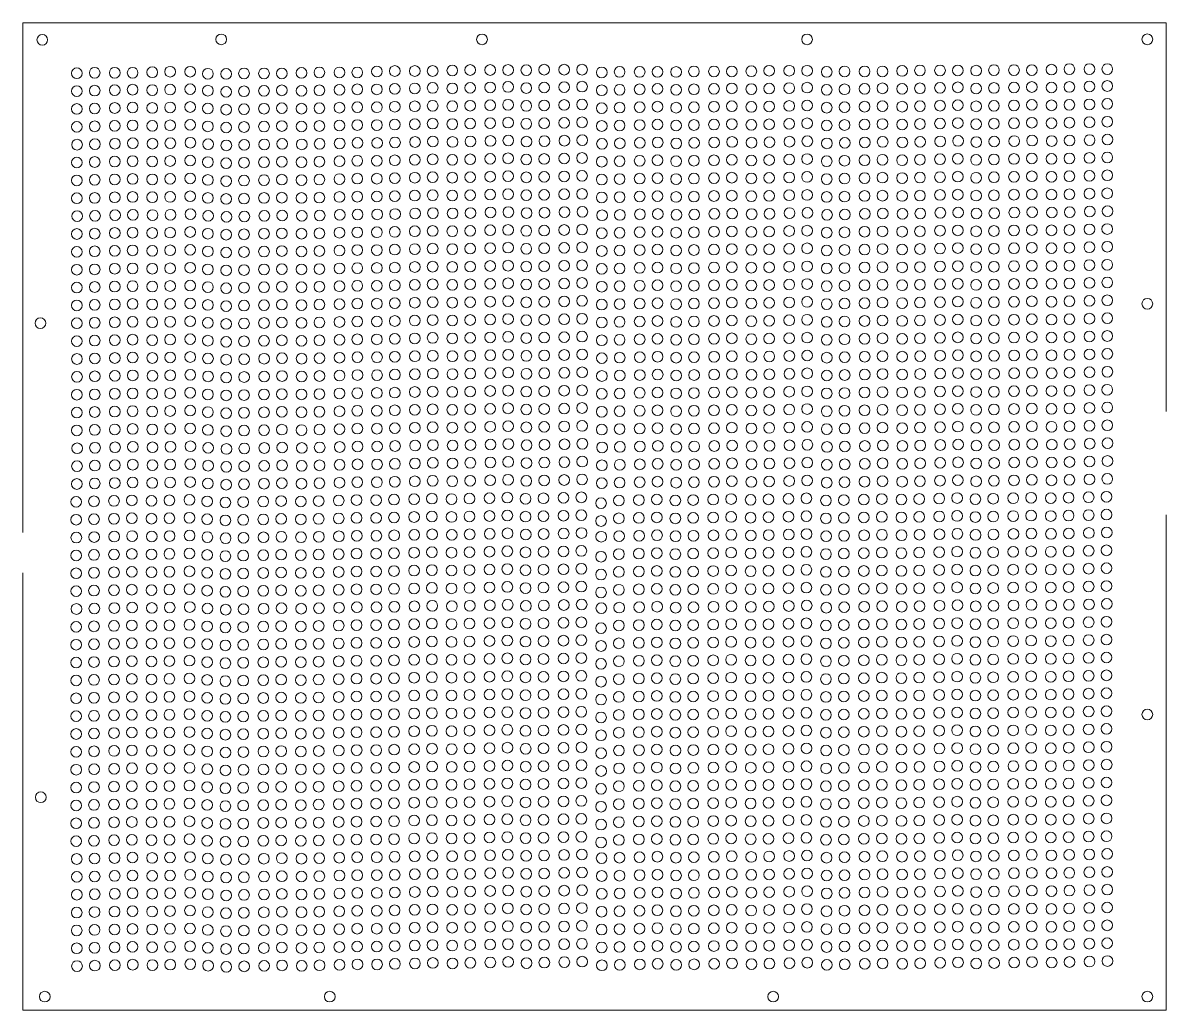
# Model space of a CAD drawing. Header units: millimetres. Extents: x 10 to 330, y 2 to 279.
import ezdxf

# ---------------------------------------------------------------- set-up
doc = ezdxf.new("R2010")
doc.units = ezdxf.units.MM

msp = doc.modelspace()

# ---------------------------------------------------------------- linework, layer by layer
at = {"color": 7, "linetype": 'Continuous', "lineweight": 18}
for p, q in [((10.2, 278.7), (10.2, 144.17)), ((10.2, 278.7), (330.2, 278.7)), ((330.2, 278.7), (330.2, 169.85)), ((10.2, 144.17), (10.2, 136.02)), ((330.2, 140.94), (330.2, 2.27)), ((10.2, 2.27), (10.2, 124.73)), ((10.2, 2.27), (330.2, 2.27))]:
    msp.add_line(p, q, dxfattribs=at)
for centre in [(15.64, 273.96), (65.72, 274.08), (138.72, 274.08), (229.69, 274.08), (324.94, 274.09), (25.31, 264.59), (30.31, 264.73), (35.92, 264.73), (40.92, 264.73), (46.42, 264.87), (51.42, 265.02), (57.02, 265.02), (61.99, 264.45), (67.1, 264.4), (72.1, 264.54), (77.7, 264.54), (82.7, 264.54), (88.2, 264.68), (93.2, 264.82), (98.81, 264.82), (103.81, 264.82), (109.3, 265.08), (114.3, 265.22), (119.9, 265.22), (124.9, 265.22), (130.4, 265.36), (135.4, 265.5), (141.01, 265.5), (146.01, 265.5), (151.11, 265.45), (156.11, 265.59), (161.72, 265.59), (166.72, 265.59), (172.23, 264.82), (177.23, 264.97), (182.84, 264.97), (187.84, 264.97), (193.04, 264.95), (198.04, 265.1), (203.65, 265.1), (208.65, 265.1), (214.1, 265.16), (219.1, 265.3), (224.71, 265.3), (229.71, 265.3), (235.2, 264.96), (240.2, 265.1), (245.8, 265.1), (250.8, 265.1), (256.3, 265.24), (261.3, 265.38), (266.91, 265.38), (271.91, 265.38), (277.01, 265.33), (282.01, 265.47), (287.62, 265.47), (292.62, 265.47), (298.12, 265.61), (303.12, 265.75), (308.73, 265.75), (313.73, 265.75), (313.73, 261.02), (25.31, 259.59), (30.31, 259.73), (35.92, 259.86), (40.92, 260), (46.42, 259.87), (51.42, 260.02), (57.02, 260.14), (61.99, 259.72), (67.1, 259.4), (72.1, 259.54), (77.7, 259.66), (82.7, 259.81), (88.2, 259.68), (93.2, 259.82), (98.81, 259.95), (103.81, 260.09), (109.3, 260.08), (114.3, 260.22), (119.9, 260.34), (124.9, 260.49), (130.4, 260.36), (135.4, 260.5), (141.01, 260.63), (146.01, 260.77), (151.11, 260.45), (156.11, 260.59), (161.72, 260.71), (166.72, 260.85), (172.23, 259.82), (177.23, 259.97), (182.84, 260.09), (187.84, 260.23), (193.04, 259.95), (198.04, 260.1), (203.65, 260.22), (208.65, 260.36), (214.1, 260.16), (219.1, 260.3), (224.71, 260.43), (229.71, 260.57), (235.2, 259.96), (240.2, 260.1), (245.8, 260.23), (250.8, 260.37), (256.3, 260.24), (261.3, 260.38), (266.91, 260.51), (271.91, 260.65), (277.01, 260.33), (282.01, 260.47), (287.62, 260.59), (292.62, 260.74), (298.12, 260.61), (303.12, 260.75), (308.73, 260.87), (25.31, 254.59), (30.31, 254.73), (35.92, 254.86), (40.92, 255), (46.42, 254.87), (51.42, 255.02), (57.02, 255.14), (61.99, 254.72), (72.1, 254.54), (77.7, 254.66), (82.7, 254.81), (88.2, 254.68), (93.2, 254.82), (98.81, 254.95), (103.81, 255.09), (109.3, 255.08), (114.3, 255.22), (119.9, 255.34), (124.9, 255.49), (130.4, 255.36), (135.4, 255.5), (141.01, 255.63), (146.01, 255.77), (151.11, 255.45), (156.11, 255.59), (161.72, 255.71), (166.72, 255.85), (172.23, 254.82), (177.23, 254.97), (182.84, 255.09), (187.84, 255.23), (193.04, 254.95), (198.04, 255.1), (203.65, 255.22), (208.65, 255.36), (214.1, 255.16), (219.1, 255.3), (224.71, 255.43), (229.71, 255.57), (235.2, 254.96), (240.2, 255.1), (245.8, 255.23), (250.8, 255.37), (256.3, 255.24), (261.3, 255.38), (266.91, 255.51), (271.91, 255.65), (277.01, 255.33), (282.01, 255.47), (287.62, 255.59), (292.62, 255.74), (298.12, 255.61), (303.12, 255.75), (308.73, 255.87), (313.73, 256.02), (67.1, 254.4), (25.31, 249.59), (30.31, 249.73), (35.92, 249.86), (40.92, 250), (46.42, 249.87), (51.42, 250.02), (57.02, 250.14), (61.99, 249.72), (67.1, 249.4), (72.1, 249.54), (77.7, 249.66), (82.7, 249.81), (88.2, 249.68), (93.2, 249.82), (98.81, 249.95), (103.81, 250.09), (109.3, 250.08), (114.3, 250.22), (119.9, 250.34), (124.9, 250.49), (130.4, 250.36), (135.4, 250.5), (141.01, 250.63), (146.01, 250.77), (151.11, 250.45), (156.11, 250.59), (161.72, 250.71), (166.72, 250.85), (172.23, 249.82), (177.23, 249.97), (182.84, 250.09), (187.84, 250.23), (193.04, 249.95), (198.04, 250.1), (203.65, 250.22), (208.65, 250.36), (214.1, 250.16), (219.1, 250.3), (224.71, 250.43), (229.71, 250.57), (235.2, 249.96), (240.2, 250.1), (245.8, 250.23), (250.8, 250.37), (256.3, 250.24), (261.3, 250.38), (266.91, 250.51), (271.91, 250.65), (277.01, 250.33), (282.01, 250.47), (287.62, 250.59), (292.62, 250.74), (298.12, 250.61), (303.12, 250.75), (308.73, 250.87), (313.73, 251.02), (40.98, 245), (51.48, 245.02), (57.09, 245.14), (98.87, 244.95), (103.87, 245.09), (109.36, 245.08), (114.36, 245.22), (119.97, 245.34), (124.97, 245.49), (130.47, 245.36), (135.47, 245.5), (141.07, 245.63), (146.07, 245.77), (151.18, 245.45), (156.18, 245.59), (161.78, 245.71), (166.78, 245.85), (177.3, 244.97), (182.9, 245.09), (187.9, 245.23), (193.1, 244.95), (198.1, 245.1), (203.71, 245.22), (208.71, 245.36), (214.17, 245.16), (219.17, 245.3), (224.77, 245.43), (229.77, 245.57), (235.26, 244.96), (240.26, 245.1), (245.86, 245.23), (250.86, 245.37), (256.36, 245.24), (261.36, 245.38), (266.97, 245.51), (271.97, 245.65), (277.07, 245.33), (282.07, 245.47), (287.68, 245.59), (292.68, 245.74), (298.18, 245.61), (303.18, 245.75), (308.79, 245.87), (313.79, 246.02), (25.37, 244.59), (30.37, 244.73), (35.98, 244.86), (46.48, 244.87), (62.06, 244.72), (67.16, 244.4), (72.16, 244.54), (77.77, 244.66), (82.77, 244.81), (88.27, 244.68), (93.27, 244.82), (172.3, 244.82), (25.31, 239.59), (30.31, 239.74), (35.92, 239.86), (40.92, 240), (46.42, 239.87), (51.42, 240.02), (57.02, 240.14), (61.99, 239.72), (67.1, 239.4), (72.1, 239.54), (77.7, 239.67), (82.7, 239.81), (88.2, 239.68), (93.2, 239.82), (98.81, 239.95), (103.81, 240.09), (109.3, 240.08), (114.3, 240.22), (119.9, 240.34), (124.9, 240.49), (130.4, 240.36), (135.4, 240.5), (141.01, 240.63), (146.01, 240.77), (151.11, 240.45), (156.11, 240.59), (161.72, 240.71), (166.72, 240.86), (172.23, 239.82), (177.23, 239.97), (182.84, 240.09), (187.84, 240.23), (193.04, 239.96), (198.04, 240.1), (203.65, 240.22), (208.65, 240.36), (214.1, 240.16), (219.1, 240.3), (224.71, 240.43), (229.71, 240.57), (235.2, 239.96), (240.2, 240.1), (245.8, 240.23), (250.8, 240.37), (256.3, 240.24), (261.3, 240.38), (266.91, 240.51), (271.91, 240.65), (277.01, 240.33), (282.01, 240.47), (287.62, 240.59), (292.62, 240.74), (298.12, 240.61), (303.12, 240.75), (308.73, 240.88), (313.73, 241.02), (119.9, 235.34), (124.9, 235.49), (130.4, 235.36), (135.4, 235.5), (141.01, 235.63), (146.01, 235.77), (151.11, 235.45), (156.11, 235.59), (161.72, 235.71), (166.72, 235.86), (208.65, 235.36), (219.1, 235.3), (224.71, 235.43), (229.71, 235.57), (250.8, 235.37), (261.3, 235.38), (266.91, 235.51), (271.91, 235.65), (277.01, 235.33), (282.01, 235.47), (287.62, 235.59), (292.62, 235.74), (298.12, 235.61), (303.12, 235.75), (308.73, 235.88), (313.73, 236.02), (25.31, 234.59), (30.31, 234.74), (35.92, 234.86), (40.92, 235), (46.42, 234.87), (51.42, 235.02), (57.02, 235.14), (61.99, 234.72), (67.1, 234.4), (72.1, 234.54), (77.7, 234.67), (82.7, 234.81), (88.2, 234.68), (93.2, 234.82), (98.81, 234.95), (103.81, 235.09), (109.3, 235.08), (114.3, 235.22), (172.23, 234.82), (177.23, 234.97), (182.84, 235.09), (187.84, 235.23), (193.04, 234.96), (198.04, 235.1), (203.65, 235.22), (214.1, 235.16), (235.2, 234.96), (240.2, 235.1), (245.8, 235.23), (256.3, 235.24), (25.31, 229.59), (30.31, 229.68), (35.92, 229.86), (40.92, 229.95), (46.42, 229.87), (51.42, 229.97), (57.02, 230.14), (61.99, 229.67), (67.1, 229.4), (72.1, 229.49), (77.7, 229.67), (82.7, 229.76), (88.2, 229.68), (93.2, 229.77), (98.81, 229.95), (103.81, 230.04), (109.3, 230.08), (114.3, 230.17), (119.9, 230.34), (124.9, 230.44), (130.4, 230.36), (135.4, 230.45), (141.01, 230.63), (146.01, 230.72), (151.11, 230.45), (156.11, 230.54), (161.72, 230.71), (166.72, 230.8), (172.23, 229.82), (177.23, 229.92), (182.84, 230.09), (187.84, 230.18), (193.04, 229.96), (198.04, 230.05), (203.65, 230.22), (208.64, 230.31), (214.1, 230.16), (219.1, 230.25), (224.71, 230.43), (229.71, 230.52), (235.2, 229.96), (240.2, 230.05), (245.8, 230.23), (250.8, 230.32), (256.3, 230.24), (261.3, 230.33), (266.91, 230.51), (271.91, 230.6), (277.01, 230.33), (282.01, 230.42), (287.62, 230.59), (292.62, 230.69), (298.12, 230.61), (303.12, 230.7), (308.73, 230.88), (313.72, 230.97), (146.1, 225.72), (161.81, 225.71), (166.81, 225.8), (303.21, 225.7), (308.82, 225.88), (313.81, 225.97), (25.4, 224.59), (30.4, 224.68), (36.01, 224.86), (41.01, 224.95), (46.51, 224.87), (51.51, 224.97), (57.11, 225.14), (62.08, 224.67), (67.19, 224.4), (72.19, 224.49), (77.79, 224.67), (82.79, 224.76), (88.29, 224.68), (93.29, 224.77), (98.9, 224.95), (103.9, 225.04), (109.39, 225.08), (114.39, 225.17), (119.99, 225.34), (124.99, 225.44), (130.49, 225.36), (135.49, 225.45), (141.1, 225.63), (151.2, 225.45), (156.2, 225.54), (172.32, 224.82), (177.32, 224.92), (182.93, 225.09), (187.93, 225.18), (193.13, 224.96), (198.13, 225.05), (203.74, 225.22), (208.73, 225.31), (214.2, 225.16), (219.19, 225.25), (224.8, 225.43), (229.8, 225.52), (235.29, 224.96), (240.29, 225.05), (245.89, 225.23), (250.89, 225.32), (256.39, 225.24), (261.39, 225.33), (267, 225.51), (272, 225.6), (277.1, 225.33), (282.1, 225.42), (287.71, 225.59), (292.71, 225.69), (298.21, 225.61), (25.31, 219.59), (30.31, 219.68), (35.92, 219.86), (40.92, 219.95), (46.42, 219.87), (51.42, 219.97), (57.02, 220.14), (61.99, 219.67), (67.1, 219.4), (72.1, 219.49), (77.7, 219.67), (82.7, 219.76), (88.2, 219.68), (93.2, 219.77), (98.81, 219.95), (103.81, 220.04), (109.3, 220.08), (114.3, 220.17), (119.9, 220.35), (124.9, 220.44), (130.4, 220.36), (135.4, 220.45), (141.01, 220.63), (146.01, 220.72), (151.11, 220.45), (156.11, 220.54), (161.72, 220.71), (166.72, 220.81), (172.23, 219.82), (177.23, 219.92), (182.84, 220.09), (187.84, 220.18), (193.04, 219.96), (198.04, 220.05), (203.65, 220.22), (208.64, 220.31), (214.1, 220.16), (219.1, 220.25), (224.71, 220.43), (229.71, 220.52), (235.2, 219.96), (240.2, 220.05), (245.8, 220.23), (250.8, 220.32), (256.3, 220.24), (261.3, 220.33), (266.91, 220.51), (271.91, 220.6), (277.01, 220.33), (282.01, 220.42), (287.62, 220.59), (292.62, 220.69), (298.12, 220.61), (303.12, 220.7), (308.73, 220.88), (313.72, 220.97), (25.31, 214.59), (30.31, 214.74), (35.92, 214.86), (40.92, 215), (46.42, 214.87), (51.42, 215.02), (57.02, 215.14), (61.99, 214.72), (67.1, 214.4), (72.1, 214.54), (77.7, 214.67), (82.7, 214.81), (88.2, 214.68), (93.2, 214.82), (98.81, 214.95), (103.81, 215.09), (109.3, 215.08), (114.3, 215.22), (119.9, 215.35), (124.9, 215.49), (130.4, 215.36), (135.4, 215.5), (141.01, 215.63), (146.01, 215.77), (151.11, 215.45), (156.11, 215.59), (161.72, 215.71), (166.72, 215.86), (172.23, 214.82), (177.23, 214.97), (182.84, 215.09), (187.84, 215.23), (193.04, 214.96), (198.04, 215.1), (203.65, 215.22), (208.65, 215.37), (214.1, 215.16), (219.1, 215.3), (224.71, 215.43), (229.71, 215.57), (235.2, 214.96), (240.2, 215.1), (245.8, 215.23), (250.8, 215.37), (256.3, 215.24), (261.3, 215.38), (266.91, 215.51), (271.91, 215.65), (277.01, 215.33), (282.01, 215.47), (287.62, 215.59), (292.62, 215.74), (298.12, 215.61), (303.12, 215.75), (308.73, 215.88), (313.73, 216.02), (35.92, 209.86), (40.92, 209.95), (46.42, 209.87), (51.42, 209.97), (57.02, 210.14), (82.7, 209.76), (93.2, 209.77), (98.81, 209.95), (103.81, 210.04), (109.3, 210.08), (114.3, 210.17), (119.9, 210.35), (124.9, 210.44), (130.4, 210.36), (135.4, 210.45), (141.01, 210.63), (146.01, 210.72), (151.11, 210.45), (156.11, 210.54), (161.72, 210.71), (166.72, 210.81), (172.23, 209.82), (177.23, 209.92), (182.84, 210.09), (187.84, 210.18), (193.04, 209.96), (198.04, 210.05), (203.65, 210.22), (208.64, 210.31), (214.1, 210.16), (219.1, 210.25), (224.71, 210.43), (229.71, 210.52), (235.2, 209.96), (240.2, 210.05), (245.8, 210.23), (250.8, 210.32), (256.3, 210.24), (261.3, 210.33), (266.91, 210.51), (271.91, 210.6), (277.01, 210.33), (282.01, 210.42), (287.62, 210.59), (292.62, 210.69), (298.12, 210.61), (303.12, 210.7), (308.73, 210.88), (313.72, 210.97), (25.31, 209.59), (30.31, 209.68), (61.99, 209.67), (67.1, 209.4), (72.1, 209.49), (77.7, 209.67), (88.2, 209.68), (25.31, 204.59), (30.31, 204.74), (35.92, 204.86), (40.92, 205), (46.42, 204.87), (51.42, 205.02), (57.02, 205.14), (61.99, 204.72), (67.1, 204.4), (72.1, 204.54), (77.7, 204.67), (82.7, 204.81), (88.2, 204.68), (93.2, 204.82), (98.81, 204.95), (103.81, 205.09), (109.3, 205.08), (114.3, 205.22), (119.9, 205.35), (124.9, 205.49), (130.4, 205.36), (135.4, 205.5), (141.01, 205.63), (146.01, 205.77), (151.11, 205.45), (156.11, 205.59), (161.72, 205.71), (166.72, 205.86), (172.23, 204.82), (177.23, 204.97), (182.84, 205.09), (187.84, 205.23), (193.04, 204.96), (198.04, 205.1), (203.65, 205.22), (208.65, 205.37), (214.1, 205.16), (219.1, 205.3), (224.71, 205.43), (229.71, 205.57), (235.2, 204.96), (240.2, 205.1), (245.8, 205.23), (250.8, 205.37), (256.3, 205.24), (261.3, 205.38), (266.91, 205.51), (271.91, 205.65), (277.01, 205.33), (282.01, 205.47), (287.62, 205.59), (292.62, 205.74), (298.12, 205.61), (303.12, 205.75), (308.73, 205.88), (313.73, 206.02), (57.02, 200.14), (114.3, 200.22), (119.9, 200.35), (124.9, 200.49), (130.4, 200.36), (135.4, 200.5), (141.01, 200.63), (146.01, 200.77), (151.11, 200.45), (156.11, 200.59), (161.72, 200.71), (166.72, 200.86), (187.84, 200.23), (203.65, 200.22), (208.65, 200.37), (214.1, 200.16), (219.1, 200.3), (224.71, 200.43), (229.71, 200.57), (240.2, 200.1), (245.8, 200.23), (250.8, 200.37), (256.3, 200.24), (261.3, 200.38), (266.91, 200.51), (271.91, 200.65), (277.01, 200.33), (282.01, 200.47), (287.62, 200.59), (292.62, 200.74), (298.12, 200.61), (303.12, 200.75), (308.73, 200.88), (313.73, 201.02), (25.31, 199.59), (30.31, 199.74), (35.92, 199.86), (40.92, 200), (46.42, 199.87), (51.42, 200.02), (61.99, 199.72), (67.1, 199.4), (72.1, 199.54), (77.7, 199.67), (82.7, 199.81), (88.2, 199.68), (93.2, 199.82), (98.81, 199.95), (103.81, 200.09), (109.3, 200.08), (172.23, 199.82), (177.23, 199.97), (182.84, 200.09), (193.04, 199.96), (198.04, 200.1), (235.2, 199.96), (324.94, 200.05), (15.11, 194.61), (25.31, 194.59), (30.31, 194.74), (35.92, 194.86), (40.92, 195), (46.42, 194.87), (51.42, 195.02), (57.02, 195.14), (61.99, 194.72), (67.1, 194.4), (72.1, 194.54), (77.7, 194.67), (82.7, 194.81), (88.2, 194.68), (93.2, 194.82), (98.81, 194.95), (103.81, 195.09), (109.3, 195.08), (114.3, 195.22), (119.9, 195.35), (124.9, 195.49), (130.4, 195.36), (135.4, 195.5), (141.01, 195.63), (146.01, 195.77), (151.11, 195.45), (156.11, 195.59), (161.72, 195.71), (166.72, 195.86), (172.23, 194.82), (177.23, 194.97), (182.84, 195.09), (187.84, 195.23), (193.04, 194.96), (198.04, 195.1), (203.65, 195.22), (208.65, 195.37), (214.1, 195.16), (219.1, 195.3), (224.71, 195.43), (229.71, 195.57), (235.2, 194.96), (240.2, 195.1), (245.8, 195.23), (250.8, 195.37), (256.3, 195.24), (261.3, 195.38), (266.91, 195.51), (271.91, 195.65), (277.01, 195.33), (282.01, 195.47), (287.62, 195.59), (292.62, 195.74), (298.12, 195.61), (303.12, 195.75), (308.73, 195.88), (313.73, 196.02), (135.4, 190.5), (141.01, 190.63), (146.01, 190.77), (156.11, 190.59), (161.72, 190.71), (166.72, 190.86), (229.71, 190.57), (266.91, 190.51), (271.91, 190.65), (287.62, 190.59), (292.62, 190.74), (298.12, 190.61), (303.12, 190.75), (308.73, 190.88), (313.73, 191.02), (25.31, 189.59), (30.31, 189.74), (35.92, 189.86), (40.92, 190), (46.42, 189.87), (51.42, 190.02), (57.02, 190.14), (61.99, 189.72), (67.1, 189.4), (72.1, 189.54), (77.7, 189.67), (82.7, 189.81), (88.2, 189.68), (93.2, 189.82), (98.81, 189.95), (103.81, 190.09), (109.3, 190.08), (114.3, 190.22), (119.9, 190.35), (124.9, 190.49), (130.4, 190.36), (151.11, 190.45), (172.23, 189.82), (177.23, 189.97), (182.84, 190.09), (187.84, 190.23), (193.04, 189.96), (198.04, 190.1), (203.65, 190.22), (208.65, 190.37), (214.1, 190.16), (219.1, 190.3), (224.71, 190.43), (235.2, 189.96), (240.2, 190.1), (245.8, 190.23), (250.8, 190.37), (256.3, 190.24), (261.3, 190.38), (277.01, 190.33), (282.01, 190.47), (25.34, 184.59), (30.34, 184.74), (35.94, 184.86), (40.94, 185), (46.44, 184.87), (51.44, 185.02), (57.05, 185.14), (62.02, 184.72), (67.12, 184.4), (72.12, 184.54), (77.73, 184.67), (82.73, 184.81), (88.23, 184.68), (93.23, 184.82), (98.83, 184.95), (103.83, 185.09), (109.32, 185.08), (114.32, 185.22), (119.93, 185.35), (124.93, 185.49), (130.43, 185.36), (135.43, 185.5), (141.03, 185.63), (146.03, 185.77), (151.14, 185.45), (156.14, 185.59), (161.74, 185.71), (166.74, 185.86), (172.26, 184.82), (177.26, 184.97), (182.87, 185.09), (187.87, 185.23), (193.06, 184.96), (198.06, 185.1), (203.67, 185.22), (208.67, 185.37), (214.13, 185.16), (219.13, 185.3), (224.74, 185.43), (229.74, 185.57), (235.22, 184.96), (240.22, 185.1), (245.83, 185.23), (250.83, 185.37), (256.33, 185.24), (261.33, 185.38), (266.93, 185.51), (271.93, 185.65), (277.04, 185.33), (282.04, 185.47), (287.64, 185.59), (292.64, 185.74), (298.14, 185.61), (303.14, 185.75), (308.75, 185.88), (313.75, 186.02), (313.76, 181.02), (25.35, 179.59), (30.35, 179.74), (35.96, 179.86), (40.96, 180), (46.46, 179.87), (51.46, 180.02), (57.06, 180.14), (62.03, 179.72), (67.13, 179.4), (72.13, 179.54), (77.74, 179.67), (82.74, 179.81), (88.24, 179.68), (93.24, 179.82), (98.85, 179.95), (103.85, 180.09), (109.34, 180.08), (114.34, 180.22), (119.94, 180.35), (124.94, 180.49), (130.44, 180.36), (135.44, 180.5), (141.05, 180.63), (146.05, 180.77), (151.15, 180.45), (156.15, 180.59), (161.76, 180.71), (166.76, 180.86), (172.27, 179.82), (177.27, 179.97), (182.88, 180.09), (187.88, 180.23), (193.08, 179.96), (198.08, 180.1), (203.68, 180.22), (208.68, 180.37), (214.14, 180.16), (219.14, 180.3), (224.75, 180.43), (229.75, 180.57), (235.23, 179.96), (240.23, 180.1), (245.84, 180.23), (250.84, 180.37), (256.34, 180.24), (261.34, 180.38), (266.95, 180.51), (271.95, 180.65), (277.05, 180.33), (282.05, 180.47), (287.66, 180.59), (292.66, 180.74), (298.16, 180.61), (303.16, 180.75), (308.76, 180.88), (25.31, 174.59), (30.31, 174.68), (35.92, 174.86), (40.92, 174.95), (46.42, 174.87), (51.42, 174.97), (57.02, 175.14), (61.99, 174.67), (77.7, 174.67), (82.7, 174.76), (88.2, 174.68), (93.2, 174.77), (98.81, 174.95), (103.81, 175.04), (109.3, 175.08), (114.3, 175.17), (119.9, 175.35), (124.9, 175.44), (130.4, 175.36), (135.4, 175.45), (141.01, 175.63), (146.01, 175.72), (151.11, 175.45), (156.11, 175.54), (161.72, 175.71), (166.72, 175.81), (172.23, 174.82), (177.23, 174.92), (182.84, 175.09), (187.84, 175.18), (193.04, 174.96), (198.04, 175.05), (203.65, 175.22), (208.64, 175.31), (214.1, 175.16), (219.1, 175.25), (224.71, 175.43), (229.71, 175.52), (235.2, 174.96), (240.2, 175.05), (245.8, 175.23), (250.8, 175.32), (256.3, 175.24), (261.3, 175.33), (266.91, 175.51), (271.91, 175.6), (277.01, 175.33), (282.01, 175.42), (287.62, 175.59), (292.62, 175.69), (298.12, 175.61), (303.12, 175.7), (308.73, 175.88), (313.72, 175.97), (67.1, 174.4), (72.1, 174.49), (25.31, 169.59), (30.31, 169.74), (35.92, 169.86), (40.92, 170), (46.42, 169.87), (51.42, 170.02), (57.02, 170.14), (61.99, 169.72), (67.1, 169.4), (72.1, 169.54), (77.7, 169.67), (82.7, 169.81), (88.2, 169.68), (93.2, 169.82), (98.81, 169.95), (103.81, 170.09), (109.3, 170.08), (114.3, 170.22), (119.9, 170.35), (124.9, 170.49), (130.4, 170.36), (135.4, 170.5), (141.01, 170.63), (146.01, 170.77), (151.11, 170.45), (156.11, 170.59), (161.72, 170.71), (166.72, 170.86), (172.23, 169.82), (177.23, 169.97), (182.84, 170.09), (187.84, 170.23), (193.04, 169.96), (198.04, 170.1), (203.65, 170.22), (208.65, 170.37), (214.1, 170.16), (219.1, 170.3), (224.71, 170.43), (229.71, 170.57), (235.2, 169.96), (240.2, 170.1), (245.8, 170.23), (250.8, 170.37), (256.3, 170.24), (261.3, 170.38), (266.91, 170.51), (271.91, 170.65), (277.01, 170.33), (282.01, 170.47), (287.62, 170.59), (292.62, 170.74), (298.12, 170.61), (303.12, 170.75), (308.73, 170.88), (313.73, 171.02), (40.93, 165), (51.43, 165.02), (57.03, 165.14), (98.82, 164.95), (103.82, 165.09), (109.31, 165.08), (114.31, 165.22), (119.91, 165.35), (124.91, 165.49), (130.41, 165.36), (135.41, 165.5), (141.02, 165.63), (146.02, 165.77), (151.12, 165.45), (156.12, 165.59), (161.73, 165.71), (166.73, 165.86), (177.24, 164.97), (182.85, 165.09), (187.85, 165.23), (193.05, 164.96), (198.05, 165.1), (203.65, 165.22), (208.65, 165.37), (214.11, 165.16), (219.11, 165.3), (224.72, 165.43), (229.72, 165.57), (235.21, 164.96), (240.21, 165.1), (245.81, 165.23), (250.81, 165.37), (256.31, 165.24), (261.31, 165.38), (266.92, 165.51), (271.92, 165.65), (277.02, 165.33), (282.02, 165.47), (287.63, 165.59), (292.63, 165.74), (298.13, 165.61), (303.13, 165.75), (308.73, 165.88), (313.73, 166.02), (25.32, 164.59), (30.32, 164.74), (35.93, 164.86), (46.43, 164.87), (62, 164.72), (67.11, 164.4), (72.11, 164.54), (77.71, 164.67), (82.71, 164.81), (88.21, 164.68), (93.21, 164.82), (172.24, 164.82), (25.39, 159.59), (30.39, 159.74), (36, 159.86), (41, 160), (46.5, 159.87), (51.5, 160.02), (57.11, 160.14), (62.08, 159.72), (67.18, 159.4), (72.18, 159.54), (77.78, 159.67), (82.78, 159.81), (88.28, 159.68), (93.28, 159.82), (98.89, 159.95), (103.89, 160.09), (109.38, 160.08), (114.38, 160.22), (119.99, 160.35), (124.99, 160.49), (130.49, 160.36), (135.49, 160.5), (141.09, 160.63), (146.09, 160.77), (151.2, 160.45), (156.2, 160.59), (161.8, 160.71), (166.8, 160.86), (172.32, 159.83), (177.32, 159.97), (182.92, 160.09), (187.92, 160.24), (193.12, 159.96), (198.12, 160.1), (203.73, 160.22), (208.73, 160.37), (214.19, 160.16), (219.19, 160.3), (224.79, 160.43), (229.79, 160.57), (235.28, 159.96), (240.28, 160.1), (245.88, 160.23), (250.88, 160.37), (256.38, 160.24), (261.38, 160.39), (266.99, 160.51), (271.99, 160.65), (277.09, 160.33), (282.09, 160.47), (287.7, 160.6), (292.7, 160.74), (298.2, 160.61), (303.2, 160.75), (308.81, 160.88), (313.81, 161.02), (119.95, 155.35), (124.95, 155.49), (130.45, 155.36), (135.45, 155.5), (141.06, 155.63), (146.06, 155.77), (151.16, 155.45), (156.16, 155.59), (161.77, 155.71), (166.77, 155.86), (208.69, 155.37), (219.15, 155.3), (224.76, 155.43), (229.76, 155.57), (250.85, 155.37), (261.35, 155.39), (266.96, 155.51), (271.96, 155.65), (277.06, 155.33), (282.06, 155.47), (287.66, 155.6), (292.66, 155.74), (298.16, 155.61), (303.16, 155.75), (308.77, 155.88), (313.77, 156.02), (25.36, 154.59), (30.36, 154.74), (35.96, 154.86), (40.96, 155), (46.46, 154.87), (51.46, 155.02), (57.07, 155.14), (62.04, 154.72), (67.14, 154.4), (72.14, 154.54), (77.75, 154.67), (82.75, 154.81), (88.25, 154.68), (93.25, 154.82), (98.86, 154.95), (103.86, 155.09), (109.34, 155.08), (114.34, 155.22), (172.28, 154.83), (177.28, 154.97), (182.89, 155.09), (187.89, 155.24), (193.08, 154.96), (198.08, 155.1), (203.69, 155.22), (214.15, 155.16), (235.24, 154.96), (240.24, 155.1), (245.85, 155.23), (256.35, 155.24), (25.31, 149.59), (30.31, 149.74), (35.92, 149.86), (40.92, 150), (46.42, 149.88), (51.42, 150.02), (57.02, 150.14), (61.99, 149.72), (67.1, 149.4), (72.1, 149.54), (77.7, 149.67), (82.7, 149.81), (88.2, 149.68), (93.2, 149.82), (98.81, 149.95), (103.81, 150.09), (109.3, 150.08), (114.3, 150.22), (119.9, 150.35), (124.9, 150.49), (130.4, 150.36), (135.4, 150.5), (141.01, 150.63), (146.01, 150.77), (151.11, 150.45), (156.11, 150.59), (161.72, 150.71), (166.72, 150.86), (172.23, 149.83), (177.23, 149.97), (182.84, 150.09), (187.84, 150.24), (193.04, 149.96), (198.04, 150.1), (203.65, 150.22), (208.65, 150.37), (214.1, 150.16), (219.1, 150.3), (224.71, 150.43), (229.71, 150.57), (235.2, 149.96), (240.2, 150.1), (245.8, 150.23), (250.8, 150.37), (256.3, 150.24), (261.3, 150.39), (266.91, 150.51), (271.91, 150.65), (277.01, 150.33), (282.01, 150.47), (287.62, 150.6), (292.62, 150.74), (298.12, 150.61), (303.12, 150.75), (308.73, 150.88), (313.73, 151.02), (145.81, 145.77), (161.52, 145.71), (166.52, 145.86), (292.41, 145.74), (302.91, 145.75), (308.52, 145.88), (313.52, 146.02), (25.11, 144.59), (30.11, 144.74), (35.71, 144.86), (40.71, 145), (46.21, 144.88), (51.21, 145.02), (56.82, 145.14), (61.79, 144.72), (66.89, 144.4), (71.89, 144.54), (77.5, 144.67), (82.5, 144.81), (88, 144.68), (93, 144.82), (98.61, 144.95), (103.61, 145.09), (109.09, 145.08), (114.09, 145.22), (119.7, 145.35), (124.7, 145.49), (130.2, 145.36), (135.2, 145.5), (140.81, 145.63), (150.91, 145.45), (155.91, 145.59), (172.03, 144.23), (177.03, 144.97), (182.64, 145.09), (187.64, 145.24), (192.83, 144.96), (197.83, 145.1), (203.44, 145.22), (208.44, 145.37), (213.9, 145.16), (218.9, 145.3), (224.51, 145.43), (229.51, 145.57), (234.99, 144.96), (239.99, 145.1), (245.6, 145.23), (250.6, 145.37), (256.1, 145.24), (261.1, 145.39), (266.7, 145.51), (271.7, 145.65), (276.81, 145.33), (281.81, 145.47), (287.41, 145.6), (297.91, 145.61), (25.11, 139.59), (30.11, 139.74), (35.71, 139.86), (40.71, 140), (46.21, 139.88), (51.21, 140.02), (56.82, 140.14), (61.79, 139.72), (66.89, 139.4), (71.89, 139.54), (77.5, 139.67), (82.5, 139.81), (88, 139.68), (93, 139.82), (98.61, 139.95), (103.61, 140.09), (109.09, 140.08), (114.09, 140.22), (119.7, 140.35), (124.7, 140.49), (130.2, 140.36), (135.2, 140.5), (140.81, 140.63), (145.81, 140.77), (150.91, 140.45), (155.91, 140.59), (161.52, 140.71), (166.52, 140.86), (177.03, 139.97), (182.64, 140.09), (187.64, 140.24), (192.83, 139.96), (197.83, 140.1), (203.44, 140.22), (208.44, 140.37), (213.9, 140.16), (218.9, 140.3), (224.51, 140.43), (229.51, 140.57), (234.99, 139.96), (239.99, 140.1), (245.6, 140.23), (250.6, 140.37), (256.1, 140.24), (261.1, 140.39), (266.7, 140.51), (271.7, 140.65), (276.81, 140.33), (281.81, 140.47), (287.41, 140.6), (292.41, 140.74), (297.91, 140.61), (302.91, 140.75), (308.52, 140.88), (313.52, 141.02), (172.03, 139.23), (25.17, 134.59), (30.17, 134.74), (35.78, 134.86), (40.78, 135), (46.28, 134.88), (51.28, 135.02), (56.88, 135.14), (61.85, 134.72), (66.95, 134.4), (71.95, 134.54), (77.56, 134.67), (82.56, 134.81), (88.06, 134.68), (93.06, 134.82), (98.67, 134.95), (103.67, 135.09), (109.15, 135.08), (114.15, 135.22), (119.76, 135.35), (124.76, 135.49), (130.26, 135.36), (135.26, 135.5), (140.87, 135.63), (145.87, 135.77), (150.97, 135.45), (155.97, 135.59), (161.58, 135.71), (166.58, 135.86), (172.09, 134.83), (177.09, 134.97), (182.7, 135.09), (187.7, 135.24), (192.9, 134.96), (197.9, 135.1), (203.5, 135.22), (208.5, 135.37), (213.96, 135.16), (218.96, 135.3), (224.57, 135.43), (229.57, 135.57), (235.05, 134.96), (240.05, 135.1), (245.66, 135.23), (250.66, 135.37), (256.16, 135.24), (261.16, 135.39), (266.77, 135.51), (271.77, 135.65), (276.87, 135.33), (281.87, 135.47), (287.48, 135.6), (292.48, 135.74), (297.98, 135.61), (302.98, 135.75), (308.58, 135.88), (313.58, 136.02), (30.11, 129.74), (35.71, 129.86), (40.71, 130), (46.21, 129.88), (51.21, 130.02), (56.82, 130.14), (61.79, 129.72), (82.5, 129.81), (93, 129.82), (98.61, 129.95), (103.61, 130.09), (109.09, 130.08), (114.09, 130.22), (119.7, 130.35), (124.7, 130.49), (130.2, 130.36), (135.2, 130.5), (140.81, 130.63), (145.81, 130.77), (150.91, 130.45), (155.91, 130.59), (161.52, 130.71), (166.52, 130.86), (177.03, 129.97), (182.64, 130.09), (187.64, 130.24), (192.83, 129.96), (197.83, 130.1), (203.44, 130.22), (208.44, 130.37), (213.9, 130.16), (218.9, 130.3), (224.51, 130.43), (229.51, 130.57), (234.99, 129.96), (239.99, 130.1), (245.6, 130.23), (250.6, 130.37), (256.1, 130.24), (261.1, 130.39), (266.7, 130.51), (271.7, 130.65), (276.81, 130.33), (281.81, 130.47), (287.41, 130.6), (292.41, 130.74), (297.91, 130.61), (302.91, 130.75), (308.52, 130.88), (313.52, 131.02), (25.11, 129.59), (66.89, 129.4), (71.89, 129.54), (77.5, 129.67), (88, 129.68), (172.03, 129.23), (25.11, 124.59), (30.11, 124.74), (35.71, 124.86), (40.71, 125), (46.21, 124.88), (51.21, 125.02), (56.82, 125.14), (61.79, 124.72), (66.89, 124.4), (71.89, 124.54), (77.5, 124.67), (82.5, 124.81), (88, 124.68), (93, 124.82), (98.61, 124.95), (103.61, 125.09), (109.09, 125.08), (114.09, 125.22), (119.7, 125.35), (124.7, 125.49), (130.2, 125.36), (135.2, 125.5), (140.81, 125.63), (145.81, 125.77), (150.91, 125.45), (155.91, 125.59), (161.52, 125.71), (166.52, 125.86), (172.03, 124.23), (177.03, 124.97), (182.64, 125.09), (187.64, 125.24), (192.83, 124.96), (197.83, 125.1), (203.44, 125.22), (208.44, 125.37), (213.9, 125.16), (218.9, 125.3), (224.51, 125.43), (229.51, 125.57), (234.99, 124.96), (239.99, 125.1), (245.6, 125.23), (250.6, 125.37), (256.1, 125.24), (261.1, 125.39), (266.7, 125.51), (271.7, 125.65), (276.81, 125.33), (281.81, 125.47), (287.41, 125.6), (292.41, 125.74), (297.91, 125.61), (302.91, 125.75), (308.52, 125.88), (313.52, 126.02), (56.82, 120.14), (114.09, 120.22), (119.7, 120.35), (124.7, 120.49), (130.2, 120.36), (135.2, 120.5), (140.81, 120.63), (145.81, 120.77), (150.91, 120.45), (155.91, 120.59), (161.52, 120.71), (166.52, 120.86), (187.64, 120.24), (197.83, 120.1), (203.44, 120.22), (208.44, 120.37), (213.9, 120.16), (218.9, 120.3), (224.51, 120.43), (229.51, 120.57), (239.99, 120.1), (245.6, 120.23), (250.6, 120.37), (256.1, 120.24), (261.1, 120.39), (266.7, 120.51), (271.7, 120.65), (276.81, 120.33), (281.81, 120.47), (287.41, 120.6), (292.41, 120.74), (297.91, 120.61), (302.91, 120.75), (308.52, 120.88), (313.52, 121.02), (25.11, 119.59), (30.11, 119.74), (35.71, 119.86), (40.71, 120), (46.21, 119.88), (51.21, 120.02), (61.79, 119.72), (66.89, 119.4), (71.89, 119.54), (77.5, 119.67), (82.5, 119.81), (88, 119.68), (93, 119.82), (98.61, 119.95), (103.61, 120.09), (109.09, 120.08), (172.03, 119.23), (177.03, 119.97), (182.64, 120.09), (192.83, 119.96), (234.99, 119.96), (25.2, 114.59), (30.2, 114.74), (35.8, 114.86), (40.8, 115), (46.3, 114.88), (51.3, 115.02), (56.91, 115.14), (61.88, 114.72), (66.98, 114.4), (71.98, 114.54), (77.59, 114.67), (82.59, 114.81), (88.09, 114.68), (93.09, 114.82), (98.7, 114.95), (103.7, 115.09), (109.18, 115.08), (114.18, 115.22), (119.79, 115.35), (124.79, 115.49), (130.29, 115.36), (135.29, 115.5), (140.9, 115.63), (145.9, 115.77), (151, 115.45), (156, 115.59), (161.61, 115.71), (166.61, 115.86), (172.12, 114.83), (177.12, 114.97), (182.73, 115.09), (187.73, 115.24), (192.92, 114.96), (197.92, 115.1), (203.53, 115.22), (208.53, 115.37), (213.99, 115.16), (218.99, 115.3), (224.6, 115.43), (229.6, 115.57), (235.08, 114.96), (240.08, 115.1), (245.69, 115.23), (250.69, 115.37), (256.19, 115.24), (261.19, 115.39), (266.79, 115.51), (271.79, 115.65), (276.9, 115.33), (281.9, 115.47), (287.5, 115.6), (292.5, 115.74), (298, 115.61), (303, 115.75), (308.61, 115.88), (313.61, 116.02), (135.2, 110.51), (140.81, 110.63), (145.81, 110.77), (155.91, 110.59), (161.52, 110.72), (166.52, 110.86), (229.51, 110.57), (266.7, 110.51), (271.7, 110.65), (287.41, 110.6), (292.41, 110.74), (297.91, 110.61), (302.91, 110.75), (308.52, 110.88), (313.52, 111.02), (25.11, 109.59), (30.11, 109.74), (35.71, 109.86), (40.71, 110), (46.21, 109.88), (51.21, 110.02), (56.82, 110.14), (61.79, 109.72), (66.89, 109.4), (71.89, 109.54), (77.5, 109.67), (82.5, 109.81), (88, 109.68), (93, 109.83), (98.61, 109.95), (103.61, 110.09), (109.09, 110.08), (114.09, 110.22), (119.7, 110.35), (124.7, 110.49), (130.2, 110.36), (150.91, 110.45), (172.03, 109.23), (177.03, 109.97), (182.64, 110.09), (187.64, 110.24), (192.83, 109.96), (197.83, 110.1), (203.44, 110.22), (208.44, 110.37), (213.9, 110.16), (218.9, 110.31), (224.51, 110.43), (234.99, 109.96), (239.99, 110.11), (245.6, 110.23), (250.6, 110.37), (256.1, 110.24), (261.1, 110.39), (276.81, 110.33), (281.81, 110.47), (25.11, 104.59), (30.11, 104.74), (35.71, 104.86), (40.71, 105), (46.21, 104.88), (51.21, 105.02), (56.82, 105.14), (61.79, 104.72), (66.89, 104.4), (71.89, 104.54), (77.5, 104.67), (82.5, 104.81), (88, 104.68), (93, 104.83), (98.61, 104.95), (103.61, 105.09), (109.09, 105.08), (114.09, 105.22), (119.7, 105.35), (124.7, 105.49), (130.2, 105.36), (135.2, 105.51), (140.81, 105.63), (145.81, 105.77), (150.91, 105.45), (155.91, 105.59), (161.52, 105.72), (166.52, 105.86), (172.03, 104.23), (177.03, 104.97), (182.64, 105.09), (187.64, 105.24), (192.83, 104.96), (197.83, 105.1), (203.44, 105.22), (208.44, 105.37), (213.9, 105.16), (218.9, 105.31), (224.51, 105.43), (229.51, 105.57), (234.99, 104.96), (239.99, 105.11), (245.6, 105.23), (250.6, 105.37), (256.1, 105.24), (261.1, 105.39), (266.7, 105.51), (271.7, 105.65), (276.81, 105.33), (281.81, 105.47), (287.41, 105.6), (292.41, 105.74), (297.91, 105.61), (302.91, 105.75), (308.52, 105.88), (313.52, 106.02), (313.52, 101.02), (25.11, 99.59), (30.11, 99.74), (35.71, 99.86), (40.71, 100), (46.21, 99.88), (51.21, 100.02), (56.82, 100.14), (61.79, 99.72), (66.89, 99.4), (71.89, 99.54), (77.5, 99.67), (82.5, 99.81), (88, 99.68), (93, 99.83), (98.61, 99.95), (103.61, 100.09), (109.09, 100.08), (114.09, 100.22), (119.7, 100.35), (124.7, 100.49), (130.2, 100.36), (135.2, 100.51), (140.81, 100.63), (145.81, 100.77), (150.91, 100.45), (155.91, 100.59), (161.52, 100.72), (166.52, 100.86), (172.03, 99.23), (177.03, 99.97), (182.64, 100.09), (187.64, 100.24), (192.83, 99.96), (197.83, 100.1), (203.44, 100.22), (208.44, 100.37), (213.9, 100.16), (218.9, 100.31), (224.51, 100.43), (229.51, 100.57), (234.99, 99.96), (239.99, 100.11), (245.6, 100.23), (250.6, 100.37), (256.1, 100.24), (261.1, 100.39), (266.7, 100.51), (271.7, 100.65), (276.81, 100.33), (281.81, 100.47), (287.41, 100.6), (292.41, 100.74), (297.91, 100.61), (302.91, 100.75), (308.52, 100.88), (25.11, 94.59), (30.11, 94.74), (35.71, 94.86), (40.71, 95), (46.21, 94.88), (51.21, 95.02), (56.82, 95.14), (61.79, 94.72), (71.89, 94.54), (77.5, 94.67), (82.5, 94.81), (88, 94.68), (93, 94.83), (98.61, 94.95), (103.61, 95.09), (109.09, 95.08), (114.09, 95.22), (119.7, 95.35), (124.7, 95.49), (130.2, 95.36), (135.2, 95.51), (140.81, 95.63), (145.81, 95.77), (150.91, 95.45), (155.91, 95.59), (161.52, 95.72), (166.52, 95.86), (177.03, 94.97), (182.64, 95.09), (187.64, 95.24), (192.83, 94.96), (197.83, 95.1), (203.44, 95.22), (208.44, 95.37), (213.9, 95.16), (218.9, 95.31), (224.51, 95.43), (229.51, 95.57), (234.99, 94.96), (239.99, 95.11), (245.6, 95.23), (250.6, 95.37), (256.1, 95.24), (261.1, 95.39), (266.7, 95.51), (271.7, 95.65), (276.81, 95.33), (281.81, 95.47), (287.41, 95.6), (292.41, 95.74), (297.91, 95.61), (302.91, 95.75), (308.52, 95.88), (313.52, 96.02), (66.89, 94.4), (172.03, 94.23), (25.11, 89.59), (30.11, 89.74), (35.71, 89.86), (40.71, 90), (46.21, 89.88), (51.21, 90.02), (56.82, 90.14), (61.79, 89.72), (66.89, 89.4), (71.89, 89.54), (77.5, 89.67), (82.5, 89.81), (88, 89.68), (93, 89.83), (98.61, 89.95), (103.61, 90.09), (109.09, 90.08), (114.09, 90.22), (119.7, 90.35), (124.7, 90.49), (130.2, 90.36), (135.2, 90.51), (140.81, 90.63), (145.81, 90.77), (150.91, 90.45), (155.91, 90.59), (161.52, 90.72), (166.52, 90.86), (172.03, 89.23), (177.03, 89.97), (182.64, 90.09), (187.64, 90.24), (192.83, 89.96), (197.83, 90.1), (203.44, 90.22), (208.44, 90.37), (213.9, 90.16), (218.9, 90.31), (224.51, 90.43), (229.51, 90.57), (234.99, 89.96), (239.99, 90.11), (245.6, 90.23), (250.6, 90.37), (256.1, 90.24), (261.1, 90.39), (266.7, 90.51), (271.7, 90.65), (276.81, 90.33), (281.81, 90.47), (287.41, 90.6), (292.41, 90.74), (297.91, 90.61), (302.91, 90.75), (308.52, 90.88), (313.52, 91.02), (40.71, 84.95), (51.21, 84.97), (56.82, 85.14), (98.61, 84.95), (103.6, 85.04), (109.09, 85.08), (114.09, 85.17), (119.7, 85.35), (124.7, 85.44), (130.2, 85.36), (135.2, 85.45), (140.81, 85.63), (145.81, 85.72), (150.91, 85.45), (155.91, 85.54), (161.52, 85.72), (166.51, 85.81), (177.03, 84.92), (182.64, 85.09), (187.64, 85.19), (192.83, 84.96), (197.83, 85.05), (203.44, 85.22), (208.44, 85.32), (213.9, 85.16), (218.9, 85.25), (224.51, 85.43), (229.51, 85.52), (234.99, 84.96), (239.99, 85.05), (245.6, 85.23), (250.6, 85.32), (256.1, 85.24), (261.1, 85.34), (266.7, 85.51), (271.7, 85.6), (276.81, 85.33), (281.81, 85.42), (287.41, 85.6), (292.41, 85.69), (297.91, 85.61), (302.91, 85.7), (308.52, 85.88), (313.52, 85.97), (324.94, 85.04), (25.11, 84.59), (30.11, 84.69), (35.71, 84.86), (46.21, 84.88), (61.79, 84.67), (66.89, 84.4), (71.89, 84.49), (77.5, 84.67), (82.5, 84.76), (88, 84.68), (93, 84.77), (172.03, 84.23), (25.11, 79.59), (30.11, 79.74), (35.71, 79.86), (40.71, 80), (46.21, 79.88), (51.21, 80.02), (56.82, 80.14), (61.79, 79.72), (66.89, 79.4), (71.89, 79.54), (77.5, 79.67), (82.5, 79.81), (88, 79.68), (93, 79.83), (98.61, 79.95), (103.61, 80.09), (109.09, 80.08), (114.09, 80.22), (119.7, 80.35), (124.7, 80.49), (130.2, 80.36), (135.2, 80.51), (140.81, 80.63), (145.81, 80.77), (150.91, 80.45), (155.91, 80.59), (161.52, 80.72), (166.52, 80.86), (172.03, 79.23), (177.03, 79.97), (182.64, 80.09), (187.64, 80.24), (192.83, 79.96), (197.83, 80.1), (203.44, 80.22), (208.44, 80.37), (213.9, 80.16), (218.9, 80.31), (224.51, 80.43), (229.51, 80.57), (234.99, 79.96), (239.99, 80.11), (245.6, 80.23), (250.6, 80.37), (256.1, 80.24), (261.1, 80.39), (266.7, 80.51), (271.7, 80.65), (276.81, 80.33), (281.81, 80.47), (287.41, 80.6), (292.41, 80.74), (297.91, 80.61), (302.91, 80.75), (308.52, 80.88), (313.52, 81.02), (119.72, 75.35), (124.72, 75.49), (130.22, 75.36), (135.22, 75.51), (140.83, 75.63), (145.83, 75.77), (150.93, 75.45), (155.93, 75.59), (161.54, 75.72), (166.54, 75.86), (208.46, 75.37), (218.92, 75.31), (224.53, 75.43), (229.53, 75.57), (250.62, 75.37), (261.12, 75.39), (266.73, 75.51), (271.73, 75.65), (276.83, 75.33), (281.83, 75.47), (287.44, 75.6), (292.44, 75.74), (297.94, 75.61), (302.94, 75.75), (308.54, 75.88), (313.54, 76.02), (25.13, 74.59), (30.13, 74.74), (35.74, 74.86), (40.74, 75), (46.24, 74.88), (51.24, 75.02), (56.84, 75.14), (61.81, 74.72), (66.92, 74.4), (71.92, 74.54), (77.52, 74.67), (82.52, 74.81), (88.02, 74.68), (93.02, 74.83), (98.63, 74.95), (103.63, 75.09), (109.12, 75.08), (114.12, 75.22), (172.05, 74.23), (177.05, 74.97), (182.66, 75.09), (187.66, 75.24), (192.86, 74.96), (197.86, 75.1), (203.46, 75.22), (213.92, 75.16), (235.02, 74.96), (240.02, 75.11), (245.62, 75.23), (256.12, 75.24), (25.14, 69.59), (30.14, 69.74), (35.75, 69.86), (40.75, 70), (46.25, 69.88), (51.25, 70.02), (56.86, 70.14), (61.83, 69.72), (66.93, 69.4), (71.93, 69.54), (77.54, 69.67), (82.54, 69.81), (88.04, 69.68), (93.04, 69.83), (98.64, 69.95), (103.64, 70.09), (109.13, 70.08), (114.13, 70.22), (119.74, 70.35), (124.74, 70.49), (130.24, 70.36), (135.24, 70.51), (140.84, 70.63), (145.84, 70.77), (150.95, 70.45), (155.95, 70.59), (161.55, 70.72), (166.55, 70.86), (172.06, 69.23), (177.07, 69.97), (182.67, 70.09), (187.67, 70.24), (192.87, 69.96), (197.87, 70.1), (203.48, 70.22), (208.48, 70.37), (213.94, 70.16), (218.94, 70.31), (224.54, 70.43), (229.54, 70.57), (235.03, 69.96), (240.03, 70.11), (245.64, 70.23), (250.64, 70.37), (256.14, 70.24), (261.14, 70.39), (266.74, 70.51), (271.74, 70.65), (276.84, 70.33), (281.84, 70.47), (287.45, 70.6), (292.45, 70.74), (297.95, 70.61), (302.95, 70.75), (308.56, 70.88), (313.56, 71.02), (145.81, 65.77), (161.52, 65.72), (166.52, 65.86), (292.41, 65.74), (302.91, 65.75), (308.52, 65.88), (313.52, 66.02), (25.11, 64.59), (30.11, 64.74), (35.71, 64.86), (40.71, 65), (46.21, 64.88), (51.21, 65.02), (56.82, 65.14), (61.79, 64.72), (66.89, 64.4), (71.89, 64.54), (77.5, 64.67), (82.5, 64.81), (88, 64.68), (93, 64.83), (98.61, 64.95), (103.61, 65.09), (109.09, 65.08), (114.09, 65.22), (119.7, 65.35), (124.7, 65.49), (130.2, 65.36), (135.2, 65.51), (140.81, 65.63), (150.91, 65.45), (155.91, 65.59), (172.03, 64.23), (177.03, 64.97), (182.64, 65.09), (187.64, 65.24), (192.83, 64.96), (197.83, 65.1), (203.44, 65.22), (208.44, 65.37), (213.9, 65.16), (218.9, 65.31), (224.51, 65.43), (229.51, 65.57), (234.99, 64.96), (239.99, 65.11), (245.6, 65.23), (250.6, 65.37), (256.1, 65.24), (261.1, 65.39), (266.7, 65.51), (271.7, 65.65), (276.81, 65.33), (281.81, 65.47), (287.41, 65.6), (297.91, 65.61), (15.21, 61.88), (25.11, 59.59), (30.11, 59.74), (35.71, 59.86), (40.71, 60), (46.21, 59.88), (51.21, 60.02), (56.82, 60.14), (61.79, 59.72), (66.89, 59.4), (71.89, 59.54), (77.5, 59.67), (82.5, 59.81), (88, 59.68), (93, 59.83), (98.61, 59.95), (103.61, 60.09), (109.09, 60.08), (114.09, 60.22), (119.7, 60.35), (124.7, 60.49), (130.2, 60.36), (135.2, 60.51), (140.81, 60.63), (145.81, 60.77), (150.91, 60.45), (155.91, 60.59), (161.52, 60.72), (166.52, 60.86), (177.03, 59.97), (182.64, 60.09), (187.64, 60.24), (192.83, 59.96), (197.83, 60.1), (203.44, 60.22), (208.44, 60.37), (213.9, 60.16), (218.9, 60.31), (224.51, 60.43), (229.51, 60.57), (234.99, 59.96), (239.99, 60.11), (245.6, 60.23), (250.6, 60.37), (256.1, 60.24), (261.1, 60.39), (266.7, 60.51), (271.7, 60.65), (276.81, 60.33), (281.81, 60.47), (287.41, 60.6), (292.41, 60.74), (297.91, 60.61), (302.91, 60.75), (308.52, 60.88), (313.52, 61.02), (172.03, 59.23), (25.12, 54.59), (30.11, 54.69), (35.72, 54.86), (40.72, 54.95), (46.22, 54.88), (51.22, 54.97), (56.83, 55.14), (61.8, 54.67), (66.9, 54.4), (71.9, 54.49), (77.51, 54.67), (82.51, 54.76), (88.01, 54.68), (93.01, 54.77), (98.61, 54.95), (103.61, 55.04), (109.1, 55.08), (114.1, 55.17), (119.71, 55.35), (124.71, 55.44), (130.21, 55.36), (135.21, 55.45), (140.81, 55.63), (145.81, 55.72), (150.92, 55.45), (155.92, 55.54), (161.52, 55.72), (166.52, 55.81), (172.04, 54.23), (177.04, 54.92), (182.64, 55.09), (187.64, 55.19), (192.84, 54.96), (197.84, 55.05), (203.45, 55.22), (208.45, 55.32), (213.91, 55.16), (218.91, 55.25), (224.52, 55.43), (229.51, 55.52), (235, 54.96), (240, 55.05), (245.61, 55.23), (250.61, 55.32), (256.11, 55.24), (261.11, 55.34), (266.71, 55.51), (271.71, 55.6), (276.82, 55.33), (281.82, 55.42), (287.42, 55.6), (292.42, 55.69), (297.92, 55.61), (302.92, 55.7), (308.53, 55.88), (313.53, 55.97), (35.72, 49.86), (40.72, 49.95), (46.22, 49.88), (51.22, 49.97), (56.83, 50.14), (82.51, 49.76), (93.01, 49.77), (98.61, 49.95), (103.61, 50.04), (109.1, 50.08), (114.1, 50.17), (119.71, 50.35), (124.71, 50.44), (130.21, 50.36), (135.21, 50.45), (140.81, 50.63), (145.81, 50.72), (150.92, 50.45), (155.92, 50.54), (161.52, 50.72), (166.52, 50.81), (177.04, 49.92), (182.64, 50.09), (187.64, 50.19), (192.84, 49.96), (197.84, 50.05), (203.45, 50.22), (208.45, 50.32), (213.91, 50.16), (218.91, 50.25), (224.52, 50.43), (229.51, 50.52), (235, 49.96), (240, 50.05), (245.61, 50.23), (250.61, 50.32), (256.11, 50.24), (261.11, 50.34), (266.71, 50.51), (271.71, 50.6), (276.82, 50.33), (281.82, 50.42), (287.42, 50.6), (292.42, 50.69), (297.92, 50.61), (302.92, 50.7), (308.53, 50.88), (313.53, 50.97), (25.12, 49.59), (30.11, 49.69), (61.8, 49.67), (66.9, 49.4), (71.9, 49.49), (77.51, 49.67), (88.01, 49.68), (172.04, 49.23), (25.27, 44.59), (30.27, 44.74), (35.88, 44.86), (40.88, 45), (46.38, 44.88), (51.38, 45.02), (56.99, 45.14), (61.96, 44.72), (67.06, 44.4), (72.06, 44.54), (77.67, 44.67), (82.67, 44.81), (88.17, 44.68), (93.17, 44.83), (98.77, 44.95), (103.77, 45.09), (109.26, 45.08), (114.26, 45.22), (119.87, 45.35), (124.87, 45.49), (130.37, 45.36), (135.37, 45.51), (140.97, 45.63), (145.97, 45.77), (151.08, 45.45), (156.08, 45.59), (161.68, 45.72), (166.68, 45.86), (172.2, 44.83), (177.2, 44.97), (182.8, 45.09), (187.8, 45.24), (193, 44.96), (198, 45.1), (203.61, 45.22), (208.61, 45.37), (214.07, 45.16), (219.07, 45.31), (224.67, 45.43), (229.67, 45.57), (235.16, 44.96), (240.16, 45.11), (245.77, 45.23), (250.77, 45.37), (256.27, 45.24), (261.27, 45.39), (266.87, 45.51), (271.87, 45.65), (276.97, 45.33), (281.97, 45.47), (287.58, 45.6), (292.58, 45.74), (298.08, 45.61), (303.08, 45.75), (308.69, 45.88), (313.69, 46.02), (57.01, 40.14), (114.28, 40.17), (119.89, 40.35), (124.89, 40.44), (130.39, 40.36), (135.39, 40.45), (141, 40.63), (146, 40.72), (151.1, 40.45), (156.1, 40.54), (161.71, 40.72), (166.71, 40.81), (187.83, 40.19), (203.63, 40.22), (208.63, 40.32), (214.09, 40.16), (219.09, 40.25), (224.7, 40.43), (229.7, 40.52), (245.79, 40.23), (250.79, 40.32), (256.29, 40.24), (261.29, 40.34), (266.9, 40.51), (271.89, 40.6), (277, 40.33), (282, 40.42), (287.61, 40.6), (292.6, 40.69), (298.11, 40.61), (303.1, 40.7), (308.71, 40.88), (313.71, 40.97), (25.3, 39.59), (30.3, 39.69), (35.9, 39.86), (40.9, 39.95), (46.4, 39.88), (51.4, 39.97), (61.98, 39.67), (67.08, 39.4), (72.08, 39.49), (77.69, 39.67), (82.69, 39.76), (88.19, 39.68), (93.19, 39.77), (98.8, 39.95), (103.8, 40.04), (109.28, 40.08), (172.22, 39.83), (177.22, 39.92), (182.83, 40.09), (193.03, 39.96), (198.02, 40.05), (235.18, 39.96), (240.18, 40.05), (25.31, 34.59), (30.31, 34.74), (35.92, 34.86), (40.92, 35), (46.42, 34.88), (51.42, 35.02), (57.02, 35.14), (61.99, 34.72), (67.1, 34.4), (72.1, 34.54), (77.7, 34.67), (82.7, 34.81), (88.2, 34.68), (93.2, 34.83), (98.81, 34.95), (103.81, 35.09), (109.3, 35.08), (114.3, 35.22), (119.9, 35.35), (124.9, 35.49), (130.4, 35.36), (135.4, 35.51), (141.01, 35.63), (146.01, 35.77), (151.11, 35.45), (156.11, 35.59), (161.72, 35.72), (166.72, 35.86), (172.23, 34.83), (177.23, 34.97), (182.84, 35.09), (187.84, 35.24), (193.04, 34.96), (198.04, 35.1), (203.65, 35.22), (208.65, 35.37), (214.1, 35.16), (219.1, 35.31), (224.71, 35.43), (229.71, 35.57), (235.2, 34.96), (240.2, 35.11), (245.8, 35.23), (250.8, 35.37), (256.3, 35.24), (261.3, 35.39), (266.91, 35.51), (271.91, 35.65), (277.01, 35.33), (282.01, 35.47), (287.62, 35.6), (292.62, 35.74), (298.12, 35.61), (303.12, 35.75), (308.73, 35.88), (313.73, 36.02), (135.37, 30.51), (140.97, 30.63), (145.97, 30.77), (156.08, 30.59), (161.68, 30.72), (166.68, 30.86), (229.67, 30.57), (266.87, 30.51), (271.87, 30.65), (287.58, 30.6), (292.58, 30.74), (298.08, 30.61), (303.08, 30.75), (308.69, 30.88), (313.69, 31.02), (25.27, 29.59), (30.27, 29.74), (35.88, 29.86), (40.88, 30), (46.38, 29.88), (51.38, 30.02), (56.99, 30.14), (61.96, 29.72), (67.06, 29.4), (72.06, 29.54), (77.67, 29.67), (82.67, 29.81), (88.17, 29.68), (93.17, 29.83), (98.77, 29.95), (103.77, 30.09), (109.26, 30.08), (114.26, 30.22), (119.87, 30.35), (124.87, 30.49), (130.37, 30.36), (151.08, 30.45), (172.2, 29.83), (177.2, 29.97), (182.8, 30.09), (187.8, 30.24), (193, 29.96), (198, 30.1), (203.61, 30.22), (208.61, 30.37), (214.07, 30.16), (219.07, 30.31), (224.67, 30.43), (235.16, 29.96), (240.16, 30.11), (245.77, 30.23), (250.77, 30.37), (256.27, 30.24), (261.27, 30.39), (276.97, 30.33), (281.97, 30.47), (25.27, 24.59), (30.27, 24.74), (35.88, 24.86), (40.88, 25), (46.38, 24.88), (51.38, 25.02), (56.99, 25.14), (61.96, 24.72), (67.06, 24.4), (72.06, 24.54), (77.67, 24.67), (82.67, 24.81), (88.17, 24.68), (93.17, 24.83), (98.77, 24.95), (103.77, 25.09), (109.26, 25.08), (114.26, 25.22), (119.87, 25.35), (124.87, 25.49), (130.37, 25.36), (135.37, 25.51), (140.97, 25.63), (145.97, 25.77), (151.08, 25.45), (156.08, 25.59), (161.68, 25.72), (166.68, 25.86), (172.2, 24.83), (177.2, 24.97), (182.8, 25.09), (187.8, 25.24), (193, 24.96), (198, 25.1), (203.61, 25.22), (208.61, 25.37), (214.07, 25.16), (219.07, 25.31), (224.67, 25.43), (229.67, 25.57), (235.16, 24.96), (240.16, 25.11), (245.77, 25.23), (250.77, 25.37), (256.27, 25.24), (261.27, 25.39), (266.87, 25.51), (271.87, 25.65), (276.97, 25.33), (281.97, 25.47), (287.58, 25.6), (292.58, 25.74), (298.08, 25.61), (303.08, 25.75), (308.69, 25.88), (313.69, 26.02), (313.7, 21.02), (25.28, 19.59), (30.28, 19.74), (35.89, 19.86), (40.89, 20), (46.39, 19.88), (51.39, 20.02), (57, 20.14), (61.97, 19.72), (67.07, 19.4), (72.07, 19.54), (77.67, 19.67), (82.67, 19.81), (88.17, 19.68), (93.17, 19.83), (98.78, 19.95), (103.78, 20.09), (109.27, 20.08), (114.27, 20.22), (119.88, 20.35), (124.88, 20.49), (130.38, 20.36), (135.38, 20.51), (140.98, 20.63), (145.98, 20.77), (151.08, 20.45), (156.08, 20.59), (161.69, 20.72), (166.69, 20.86), (172.21, 19.83), (177.21, 19.97), (182.81, 20.09), (187.81, 20.24), (193.01, 19.96), (198.01, 20.1), (203.62, 20.22), (208.62, 20.37), (214.08, 20.16), (219.08, 20.31), (224.68, 20.43), (229.68, 20.57), (235.17, 19.96), (240.17, 20.11), (245.77, 20.23), (250.77, 20.37), (256.27, 20.24), (261.27, 20.39), (266.88, 20.51), (271.88, 20.65), (276.98, 20.33), (281.98, 20.47), (287.59, 20.6), (292.59, 20.74), (298.09, 20.61), (303.09, 20.75), (308.7, 20.88), (25.36, 14.6), (30.36, 14.74), (35.96, 14.86), (40.96, 15.01), (46.46, 14.88), (51.46, 15.02), (57.07, 15.14), (62.04, 14.73), (72.14, 14.54), (77.75, 14.67), (82.75, 14.81), (88.25, 14.68), (93.25, 14.83), (98.85, 14.95), (103.85, 15.09), (109.34, 15.08), (114.34, 15.22), (119.95, 15.35), (124.95, 15.49), (130.45, 15.36), (135.45, 15.51), (141.05, 15.63), (146.05, 15.77), (151.16, 15.45), (156.16, 15.59), (161.76, 15.72), (166.76, 15.86), (172.28, 14.83), (177.28, 14.97), (182.88, 15.09), (187.88, 15.24), (193.08, 14.96), (198.08, 15.1), (203.69, 15.23), (208.69, 15.37), (214.15, 15.16), (219.15, 15.31), (224.76, 15.43), (229.76, 15.57), (235.24, 14.96), (240.24, 15.11), (245.85, 15.23), (250.85, 15.37), (256.35, 15.24), (261.35, 15.39), (266.95, 15.51), (271.95, 15.65), (277.06, 15.33), (282.06, 15.47), (287.66, 15.6), (292.66, 15.74), (298.16, 15.61), (303.16, 15.75), (308.77, 15.88), (313.77, 16.02), (67.14, 14.4), (16.33, 6.06), (96.1, 6.06), (220.22, 6.06), (324.94, 6.06)]:
    msp.add_circle(centre, 1.5, dxfattribs=at)

doc.saveas('drawing.dxf')
